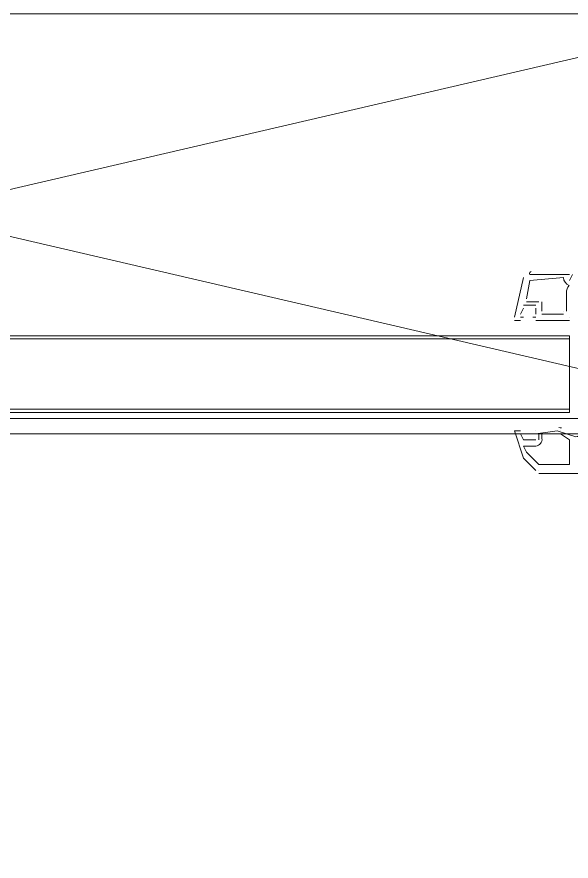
# Model space of a CAD drawing. Header units: millimetres. Extents: x 906 to 41302, y 848 to 28850.
# Drawn here: x 18167.1 to 18358.4, y 19678.2 to 19969.7 of the extents above; entities that cross this region are included whole.
import ezdxf

# ---------------------------------------------------------------- set-up
doc = ezdxf.new("R2010")
doc.units = ezdxf.units.MM
doc.layers.add('PDF_X-단위세대$및$주동평면도$A-DOOR', color=7, linetype='Continuous')
doc.layers.add('PDF_X-단위세대$및$주동평면도$A-ST-AXIS-CEN', color=7, linetype='Continuous')

msp = doc.modelspace()

# ---------------------------------------------------------------- linework, layer by layer
at = {"layer": 'PDF_X-단위세대$및$주동평면도$A-DOOR', "lineweight": 5}
for points in [[(18425.59, 19970.76), (17833.99, 19970.76), (18435.12, 19831.06), (17824.46, 19831.06)], [(18357.86, 19859.64), (17900.66, 19859.64), (17900.66, 19858.58), (18357.86, 19858.58)], [(17900.66, 19858.58), (18357.86, 19858.58), (18357.86, 19834.24), (17900.66, 19834.24)], [(18357.86, 19858.58), (17900.66, 19858.58), (17900.66, 19834.24), (18357.86, 19834.24)], [(18357.86, 19834.24), (17900.66, 19834.24), (17900.66, 19833.18), (18357.86, 19833.18)]]:
    msp.add_lwpolyline(points, close=True, dxfattribs=at)
for points in [[(18357.86, 19880.8), (18344.1, 19880.8, -0.363981), (18344.63, 19881.86)], [(18356.8, 19868.1), (18356.8, 19874.45, -0.217441), (18357.72, 19876.98, -0.290021), (18355.74, 19879.75), (18344.1, 19878.69), (18343.04, 19872.34)], [(18362.09, 19870.22), (18362.09, 19853.29), (18362.09, 19852.23), (18362.09, 19834.24, 0.174777), (18363.44, 19832.51, -0.515162), (18362.08, 19826.12, -0.217671), (18359.98, 19824.71), (18353.63, 19826.83), (18346.22, 19825.77), (18345.16, 19825.77)], [(17917.59, 19826.83), (17920.77, 19826.83), (17917.59, 19817.3), (17912.3, 19812.01), (17824.46, 19813.07), (17819.17, 19817.3), (17815.99, 19826.83, 0.377888), (18442, 19201.64)], [(18357.86, 19815.19), (18357.86, 19823.65), (18354.69, 19825.77), (18348.34, 19825.77), (18348.34, 19824.18, -0.414215), (18346.22, 19821.54), (18341.99, 19821.54), (18343.04, 19819.42), (18347.28, 19815.19), (18357.86, 19815.19)]]:
    msp.add_lwpolyline(points, format="xyb", dxfattribs=at)
for points in [[(18357.86, 19878.69), (18358.92, 19880.8)], [(18357.86, 19880.8), (18357.86, 19880.8)], [(18341.99, 19879.75), (18338.81, 19865.99)], [(18344.1, 19878.69), (18344.1, 19878.69)], [(18355.74, 19878.69), (18355.74, 19878.69)], [(18343.04, 19871.28), (18347.28, 19871.28)], [(18347.28, 19871.28), (18347.28, 19871.28)], [(18348.34, 19871.28), (18348.34, 19868.1)], [(18340.93, 19867.05), (18341.99, 19869.16)], [(18346.22, 19870.22), (18341.99, 19870.22)], [(18341.99, 19869.16), (18341.99, 19869.16)], [(18346.22, 19867.05), (18346.22, 19869.16)], [(18346.22, 19869.16), (18346.22, 19869.16)], [(18340.93, 19867.05), (18340.93, 19867.05)], [(18340.93, 19865.99), (18341.99, 19865.99)], [(18340.93, 19865.99), (18340.93, 19865.99)], [(18341.99, 19865.99), (18341.99, 19865.99)], [(18345.16, 19865.99), (18345.16, 19865.99)], [(18345.16, 19865.99), (18346.22, 19865.99)], [(18346.22, 19867.05), (18346.22, 19867.05)], [(18346.22, 19865.99), (18346.22, 19865.99)], [(18348.34, 19868.1), (18348.34, 19868.1)], [(18348.34, 19867.05), (18355.74, 19867.05)], [(18355.74, 19868.1), (18355.74, 19868.1)], [(18357.86, 19865.99), (18357.86, 19865.99)], [(18340.93, 19864.93), (18338.81, 19864.93)], [(18346.22, 19864.93), (18357.86, 19864.93)], [(18340.93, 19826.83), (18338.81, 19826.83), (18341.99, 19817.3), (18346.22, 19813.07)], [(18338.81, 19826.83), (18338.81, 19826.83)], [(18340.93, 19826.83), (18340.93, 19826.83)], [(18341.99, 19825.77), (18340.93, 19825.77), (18341.99, 19823.65), (18346.22, 19823.65)], [(18340.93, 19825.77), (18340.93, 19825.77)], [(18340.93, 19825.77), (18340.93, 19825.77)], [(18341.99, 19825.77), (18341.99, 19825.77)], [(18345.16, 19825.77), (18345.16, 19825.77)], [(18346.22, 19826.83), (18346.22, 19826.83)], [(18346.22, 19825.77), (18346.22, 19825.77)], [(18347.28, 19825.77), (18347.28, 19823.65)], [(18347.28, 19825.77), (18347.28, 19825.77)], [(18348.34, 19825.77), (18348.34, 19825.77)], [(18353.63, 19826.83), (18353.63, 19826.83)], [(18354.69, 19826.83), (18354.69, 19826.83)], [(18354.69, 19825.77), (18354.69, 19825.77)], [(18341.99, 19823.65), (18341.99, 19823.65)], [(18341.99, 19821.54), (18341.99, 19821.54)], [(18346.22, 19823.65), (18346.22, 19823.65)], [(18346.22, 19821.54), (18346.22, 19821.54)], [(18347.28, 19823.65), (18347.28, 19823.65)], [(18348.34, 19823.65), (18348.34, 19823.65)], [(18357.86, 19823.65), (18357.86, 19823.65)], [(18343.04, 19819.42), (18343.04, 19819.42)], [(18341.99, 19817.3), (18341.99, 19817.3)], [(18346.22, 19813.07), (18346.22, 19813.07)], [(18347.28, 19815.19), (18347.28, 19815.19)], [(18347.28, 19813.07), (18347.28, 19813.07)], [(18356.8, 19815.19), (18356.8, 19815.19)], [(18357.86, 19815.19), (18357.86, 19815.19)], [(18347.28, 19812.01), (18434.06, 19812.01)], [(18347.28, 19812.01), (18347.28, 19812.01)]]:
    msp.add_lwpolyline(points, dxfattribs=at)
msp.add_arc((18354.16, 19823.13), 4.76, 79.3917, 90.0004, dxfattribs=at)
at = {"layer": 'PDF_X-단위세대$및$주동평면도$A-ST-AXIS-CEN', "lineweight": 5}
msp.add_lwpolyline([(10487.03, 19825.77), (19764.39, 19825.77)], dxfattribs=at)

doc.saveas('drawing.dxf')
